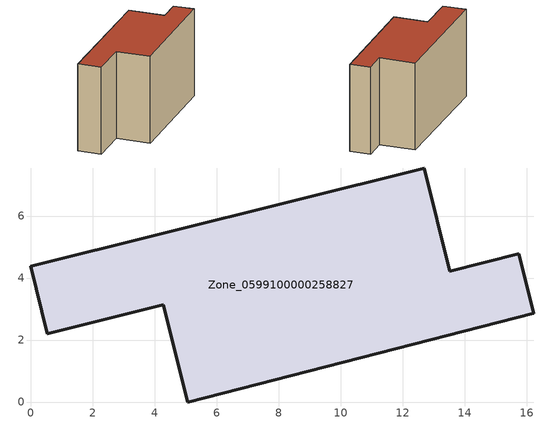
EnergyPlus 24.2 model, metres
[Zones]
Zone_0599100000258827
 floor ground (C_G): 4.28,3.14 0.54,2.21 0,4.38 12.69,7.55 13.52,4.22 15.75,4.78 16.23,2.86 5.06,0 z0
 wall outside (C_F): 12.69,7.55 0,4.38 0.54,2.21 4.28,3.14 5.06,0 16.23,2.86 15.75,4.78 13.52,4.22 12.69,7.55 z0:8.42
 roof outside (C_R): 5.06,0 16.23,2.86 15.75,4.78 13.52,4.22 12.69,7.55 0,4.38 0.54,2.21 4.28,3.14 z8.42
[BUILDING]
Pand.0599100000258827: North Axis=0; Terrain=City; Loads Convergence Tolerance Value=0.04; Temperature Convergence Tolerance Value=0.4; Solar Distribution=FullExterior; Maximum Number of Warmup Days=25; Minimum Number of Warmup Days=1
[Site:Location]
Rotterdam.The.Hague.AP_ZH_NLD Design_Conditions: Latitude=51.96; Longitude=4.45; Time Zone=1; Elevation=-4.5
[SITE:GROUNDTEMPERATURE:BUILDINGSURFACE]
18, 18, 18, 18, 18, 18, 18, 18, 18, 18, 18, 18
[MATERIAL] Thermal Absorptance=0.9; Solar Absorptance=0.7; Visible Absorptance=0.7
Name | Roughness | Thickness | Conductivity | Density | Specific Heat
G.TI.1975-1991 | MediumSmooth | 0.15 | 0.288461 | 540 | 1210
F.TI.1975-1991 | Rough | 0.3 | 0.230769 | 1920 | 840
R.TI.1975-1991 | MediumRough | 0.2 | 0.153846 | 1500 | 1000
[CONSTRUCTION]
C_G: G.TI.1975-1991
C_F: F.TI.1975-1991
C_R: R.TI.1975-1991
[ZONE]
Zone_0599100000258827: Type=1; Multiplier=1; Ceiling Height=Autocalculate; Volume=Autocalculate; Floor Area=autocalculate; Part of Total Floor Area=Yes
[ZONEINFILTRATION:DESIGNFLOWRATE]
Infil_Zone_0599100000258827: Zone or ZoneList or Space or SpaceList=Zone_0599100000258827; Schedule=AlwaysOn; Design Flow Rate Calculation Method=Flow/Area; Flow Rate per Floor Area=0.003; Constant Term Coefficient=1; Temperature Term Coefficient=0; Velocity Term Coefficient=0; Velocity Squared Term Coefficient=0
[HVACTEMPLATE:ZONE:IDEALLOADSAIRSYSTEM]
Zone_0599100000258827: Maximum Heating Supply Air Temperature=50; Minimum Cooling Supply Air Temperature=13; Maximum Heating Supply Air Humidity Ratio=0.0156; Minimum Cooling Supply Air Humidity Ratio=0.0077; Heating Limit=NoLimit; Cooling Limit=NoLimit; Dehumidification Control Type=ConstantSensibleHeatRatio; Cooling Sensible Heat Ratio=0.7; Dehumidification Setpoint=60; Humidification Control Type=None; Humidification Setpoint=30; Outdoor Air Method=None; Outdoor Air Flow Rate per Person=0.00944; Outdoor Air Flow Rate per Zone Floor Area=0; Outdoor Air Flow Rate per Zone=0; Demand Controlled Ventilation Type=None; Outdoor Air Economizer Type=NoEconomizer; Heat Recovery Type=None; Sensible Heat Recovery Effectiveness=0.7; Latent Heat Recovery Effectiveness=0.65
[ZONECONTROL:THERMOSTAT]
ThermostatControl_Zone_0599100000258827: Zone or ZoneList=Zone_0599100000258827; Control Type Schedule=DualSetpointControlType; Control 1=Thermostat_Zone_0599100000258827; Temperature Difference Between Cutout And Setpoint=0
[THERMOSTATSETPOINT:DUALSETPOINT]
Thermostat_Zone_0599100000258827: Heating Setpoint Temperature Schedule=HeatingSetpoint_Zone_0599100000258827; Cooling Setpoint Temperature Schedule=CoolingSetpoint_Zone_0599100000258827
[SCHEDULE:COMPACT]
HeatingSetpoint_Zone_0599100000258827: Through: 12/31, For: AllDays, Until: 24:00, 21
CoolingSetpoint_Zone_0599100000258827: Through: 12/31, For: AllDays, Until: 24:00, 24
DualSetpointControlType: Through: 12/31, For: AllDays, Until: 24:00, 4
AlwaysOn: Through: 12/31, For: AllDays, Until: 24:00, 1
